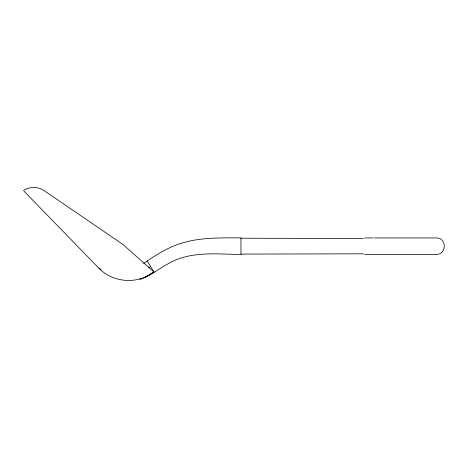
<?xml version="1.0" encoding="UTF-8"?>
<svg xmlns="http://www.w3.org/2000/svg" width="468" height="468" viewBox="0 0 468 468"><rect width="100%" height="100%" fill="white"/><g stroke="black" fill="none" stroke-linecap="round" stroke-linejoin="round"><path stroke-width="0.7" d="M143.635 263.373C155.154 255.598 166.895 247.864 180.25 243.6C199.865 237.217 220.609 237.919 240.961 237.843L240.961 254.475C216.672 254.206 190.435 250.772 168.392 263.636C158.956 268.778 150.404 275.629 140.265 279.378L139.979 278.548M148.789 267.79L150.608 266.59M23.4 190.575C29.513 186.416 37.943 186.451 44.068 190.575L123.119 244.583L153.913 271.966C137.803 284.626 113.081 282.924 98.859 268.176L24.09 191.283M145.285 276.986L153.913 271.966M364.677 237.949L373.101 237.949M374.347 237.949L436.211 237.949C446.928 237.44 446.928 254.879 436.211 254.376L364.677 254.376M240.961 238.23L363.478 238.499M240.961 254.089L363.478 253.82M98.859 268.176L101.176 269.539M147.186 261.021L154.03 272.16"/></g></svg>
